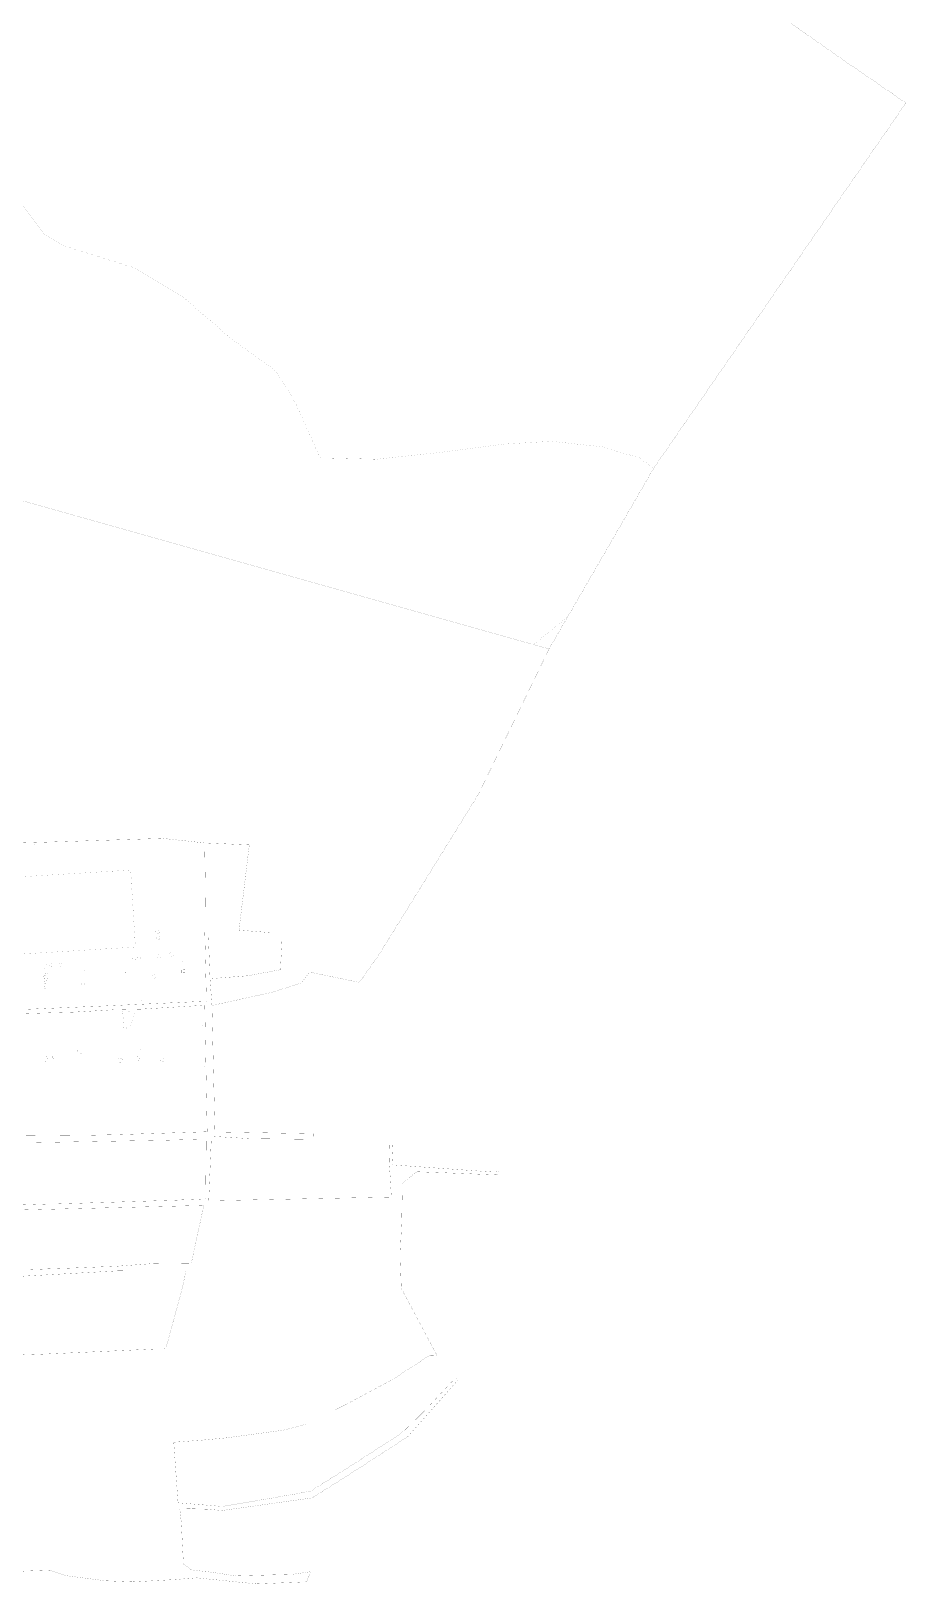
# Model space of a CAD drawing. Header units: millimetres. Extents: x 1265826 to 1360210, y 383897 to 506623.
# Drawn here: x 1314700 to 1316357, y 485590 to 488529 of the extents above; entities that cross this region are included whole.
import ezdxf

# ---------------------------------------------------------------- set-up
doc = ezdxf.new("R2010")
doc.units = ezdxf.units.MM
doc.layers.add('14', color=7, linetype='Continuous')

msp = doc.modelspace()

# ---------------------------------------------------------------- linework, layer by layer
at = {"layer": '14', "color": 12, "const_width": 0.17, "flags": 128}
for points in [[(1314307.7, 488668.5), (1314331.4, 488316.2), (1314374, 487743.1), (1314375.2, 487726.8), (1314386.1, 487723.7), (1315681.1, 487359.5), (1315689, 487373.2), (1315723.7, 487433), (1315879.2, 487701.5), (1315881.6, 487705), (1315913.9, 487751.8), (1316356.9, 488392.8)], [(1316356.9, 488392.8), (1316241, 488472.3), (1316168.8, 488522.8), (1315963.4, 488662.7)], [(1314631.7, 486990.8), (1314949.6, 487001), (1315028.8, 486992.4), (1315113.4, 486988.7), (1315093.9, 486827.4), (1315156.4, 486822.4), (1315156.2, 486810), (1315175.3, 486810), (1315172.4, 486752.4), (1315110.3, 486741), (1315039, 486735.5), (1315042.6, 486684.7), (1315156.7, 486709.8), (1315211, 486727.1), (1315228.1, 486747.8), (1315321.9, 486728.4), (1315359.1, 486781.2), (1315547.3, 487084.5), (1315681.1, 487359.5), (1314386.1, 487723.7)], [(1315029.2, 486818.8), (1315030.1, 486912.8), (1315028.8, 486992.4), (1314949.6, 487001), (1314631.7, 486990.8), (1314549.8, 486982.3), (1314553.7, 486880.6), (1314558.1, 486710.4), (1314464, 486705.7), (1314438.4, 486701.5), (1314439.9, 486673.7), (1314465.5, 486672.3), (1314511.6, 486672.6), (1314576.9, 486675), (1314652.1, 486675.9), (1314839.4, 486683.9), (1315032.2, 486692.9), (1315029.2, 486818.8)], [(1314681.5, 485614.1), (1314735.8, 485616.1), (1314766.6, 485605.7), (1314839.9, 485596.1), (1314892.1, 485593.9), (1314970.9, 485598.2), (1315014, 485601.6), (1315126.6, 485590.1), (1315221.7, 485594), (1315229.5, 485613.2), (1315196, 485608.3), (1315088.4, 485605.2), (1315041.3, 485612.3), (1315003.7, 485616.7), (1314988.7, 485627.6), (1314984.6, 485706.3), (1314981.8, 485731.8), (1315003.3, 485732.3), (1315034, 485731.5), (1315062, 485729), (1315232.3, 485752.9), (1315299.9, 485795.4), (1315413.1, 485868.5), (1315508.4, 485975.7), (1315504.5, 485980.6), (1315451.1, 485923.8), (1315434.3, 485906.7), (1315405.8, 485879.1), (1315393.3, 485870.2), (1315355.1, 485845.2), (1315291.8, 485804.7), (1315229.8, 485765.9), (1315200.6, 485760.3), (1315125.9, 485747.3), (1315062.2, 485736.7), (1315054.8, 485737.3), (1314978.4, 485743.6), (1314970.3, 485858.2), (1315022.9, 485862.1), (1315069.9, 485866.5), (1315178.5, 485881.1), (1315221.1, 485892.3), (1315298.8, 485931), (1315384, 485976.5), (1315454.8, 486022.5), (1315469.1, 486022.1), (1315401.2, 486149.4), (1315399.2, 486211.5), (1315402.1, 486279.8), (1315403.4, 486348.4), (1315430.4, 486370.1), (1315482.8, 486368.2), (1315584.1, 486364.1), (1315584.7, 486370.5), (1315577.6, 486369.4), (1315383.5, 486383.2), (1315385.7, 486429.5), (1315379.2, 486429.5), (1315378.2, 486390.2), (1315380.2, 486360.6), (1315382.4, 486322.2), (1315036.6, 486315.2), (1315041.6, 486437.2), (1315116.3, 486432.7), (1315236, 486431.5), (1315235.8, 486434), (1315235.5, 486442.1), (1315048.3, 486445.5), (1315042.6, 486684.7), (1315039, 486735.5), (1315035.8, 486818.7), (1315029.2, 486818.8), (1315032.2, 486692.9), (1314839.4, 486683.9), (1314652.1, 486675.9)], [(1314440.4, 486662), (1314782.5, 486672.3), (1314858.8, 486676.8), (1314908.4, 486677.9), (1315029.1, 486685.2), (1315033.6, 486445.8), (1314858, 486440.2), (1314806, 486439.1), (1314750.4, 486438.6), (1314689.4, 486438)], [(1314586.8, 486423.2), (1314951.3, 486429.7), (1315031.8, 486431.7), (1315030.7, 486318.8), (1315011, 486317.8), (1314994.8, 486317.2), (1314987.2, 486317), (1314976.6, 486316.4), (1314751.4, 486309.3), (1314731, 486309), (1314558.8, 486303.1)], [(1314460, 486292.3), (1315027.3, 486306.4), (1315016.4, 486256.4), (1315016, 486255.1), (1315003.5, 486196.6), (1314989.2, 486196.5), (1314969.8, 486196.8), (1314933.2, 486196.5), (1314858.3, 486191), (1314852.8, 486190.9), (1314851.6, 486190.8), (1314845.2, 486190.6), (1314777.9, 486187.9), (1314728.6, 486186.2), (1314727.6, 486186.2), (1314720.9, 486185.8), (1314689.2, 486184.7)], [(1314473.2, 486160.6), (1314864.9, 486182.6), (1314917.4, 486183.1), (1314993.6, 486182.9), (1314986, 486148), (1314975.2, 486108.4), (1314973.9, 486104), (1314973, 486100.3), (1314962.4, 486061.7), (1314962.7, 486061.4), (1314956.1, 486039), (1314951.2, 486034.9), (1314939, 486034.8), (1314732.9, 486025.4), (1314713.4, 486024.6), (1314552.4, 486019.1)]]:
    msp.add_lwpolyline(points, dxfattribs=at)
at = {"layer": '14', "color": 7, "const_width": 0.08, "flags": 128}
for points in [[(1314368.7, 487728.6), (1315651.6, 487367.8), (1315716.3, 487420.2), (1315879.2, 487701.5), (1315851.9, 487721.2), (1315781.6, 487742.1), (1315685.2, 487752.5), (1315596.6, 487747.3), (1315476.8, 487731.7), (1315354.4, 487718.6), (1315247.6, 487721.2), (1315200.7, 487825.4), (1315164.3, 487885.3), (1315080.9, 487945.2), (1314987.2, 488026), (1314896, 488080.7), (1314763.2, 488122.3), (1314724.1, 488145.8), (1314685, 488197.9)], [(1314706.9, 486990.3), (1314706.8, 486990.3), (1314706.7, 486990.3), (1314706.6, 486990.2), (1314706.6, 486990.1), (1314706.7, 486990), (1314706.8, 486990), (1314706.9, 486990), (1314707, 486990.1), (1314707, 486990.2), (1314706.9, 486990.3)], [(1314756.4, 486991.9), (1314756.3, 486991.9), (1314756.2, 486991.9), (1314756.2, 486991.8), (1314756.2, 486991.7), (1314756.2, 486991.6), (1314756.3, 486991.6), (1314756.4, 486991.6), (1314756.5, 486991.7), (1314756.5, 486991.8), (1314756.4, 486991.9)], [(1314807.1, 486993.5), (1314807, 486993.5), (1314806.9, 486993.5), (1314806.9, 486993.4), (1314806.9, 486993.3), (1314806.9, 486993.2), (1314807, 486993.2), (1314807.1, 486993.2), (1314807.2, 486993.3), (1314807.2, 486993.4), (1314807.1, 486993.5)], [(1314857.5, 486995.2), (1314857.4, 486995.2), (1314857.3, 486995.2), (1314857.3, 486995.1), (1314857.3, 486995), (1314857.3, 486994.9), (1314857.4, 486994.9), (1314857.5, 486994.9), (1314857.6, 486995), (1314857.6, 486995.1), (1314857.5, 486995.2)], [(1314909.1, 486996.7), (1314909, 486996.7), (1314908.9, 486996.7), (1314908.8, 486996.6), (1314908.8, 486996.5), (1314908.9, 486996.4), (1314909, 486996.4), (1314909.1, 486996.4), (1314909.1, 486996.5), (1314909.1, 486996.6), (1314909.1, 486996.7)], [(1314960.1, 486998.4), (1314960.1, 486998.5), (1314959.9, 486998.4), (1314959.9, 486998.3), (1314959.9, 486998.2), (1314959.9, 486998.2), (1314960.1, 486998.1), (1314960.1, 486998.2), (1314960.2, 486998.2), (1314960.2, 486998.3), (1314960.1, 486998.4)], [(1315009, 487000), (1315008.9, 487000.1), (1315008.8, 487000), (1315008.8, 486999.9), (1315008.8, 486999.8), (1315008.8, 486999.8), (1315008.9, 486999.7), (1315009, 486999.8), (1315009.1, 486999.8), (1315009.1, 486999.9), (1315009, 487000)], [(1314649.2, 486926.4), (1314658.1, 486780.7), (1314897.7, 486795.4), (1314888.7, 486941.1), (1314649.2, 486926.4)], [(1314936.3, 486825.6), (1314936.9, 486820.6), (1314942.8, 486821.3), (1314942.3, 486826.2), (1314936.3, 486825.6)], [(1314943.6, 486814.8), (1314936.8, 486814.1), (1314937.3, 486809.7), (1314944.1, 486810.5), (1314943.6, 486814.8)], [(1314892.5, 486778.9), (1314892.9, 486772.2), (1314898.4, 486772.5), (1314898, 486779.1), (1314892.5, 486778.9)], [(1314902, 486779.5), (1314902.4, 486772.8), (1314907.4, 486773), (1314907, 486779.8), (1314902, 486779.5)], [(1314945.8, 486775.5), (1314945.2, 486782.3), (1314939.6, 486781.8), (1314940.1, 486775), (1314945.8, 486775.5)], [(1314962.7, 486784.9), (1314963.4, 486777.3), (1314969.4, 486777.9), (1314968.6, 486785.5), (1314962.7, 486784.9)], [(1314987.8, 486768.9), (1314987.6, 486769), (1314987.5, 486768.9), (1314987.4, 486768.8), (1314987.4, 486768.7), (1314987.5, 486768.6), (1314987.6, 486768.5), (1314987.8, 486768.6), (1314987.9, 486768.7), (1314987.9, 486768.8), (1314987.8, 486768.9)], [(1314731.2, 486746.2), (1314723.9, 486745.7), (1314724.2, 486740.8), (1314731.5, 486741.2), (1314731.2, 486746.2)], [(1314724.2, 486740.8), (1314724.5, 486735.8), (1314731.8, 486736.2), (1314731.5, 486741.2), (1314724.2, 486740.8)], [(1314730.5, 486755.8), (1314729.9, 486762.9), (1314725.6, 486762.5), (1314726.1, 486755.4), (1314730.5, 486755.8)], [(1314738.9, 486756.5), (1314738.3, 486763.6), (1314734.1, 486763.3), (1314734.7, 486756.1), (1314738.9, 486756.5)], [(1314753.9, 486764.9), (1314754.5, 486757.8), (1314758.8, 486758.1), (1314758.2, 486765.3), (1314753.9, 486764.9)], [(1314794.6, 486751.2), (1314800.6, 486751.4), (1314800.4, 486756.4), (1314794.4, 486756.2), (1314794.6, 486751.2)], [(1314872.1, 486751.8), (1314872.4, 486743.8), (1314878.4, 486743.8), (1314878.1, 486751.8), (1314872.1, 486751.8)], [(1314930.6, 486742.4), (1314931.2, 486736.3), (1314935.2, 486736.7), (1314934.6, 486742.8), (1314930.6, 486742.4)], [(1314985.8, 486766), (1314982.5, 486765.9), (1314982.6, 486763.8), (1314985.9, 486763.9), (1314985.8, 486766)], [(1314991.6, 486746.6), (1314991.5, 486751.8), (1314985, 486751.7), (1314985, 486746.5), (1314991.6, 486746.6)], [(1314991.6, 486746.6), (1314985, 486746.5), (1314985.1, 486741.2), (1314991.7, 486741.3), (1314991.6, 486746.6)], [(1314985.4, 486756.8), (1314985.5, 486752.8), (1314991.5, 486752.9), (1314991.4, 486756.9), (1314985.4, 486756.8)], [(1315023.5, 486757.2), (1315023.4, 486757.3), (1315023.3, 486757.2), (1315023.3, 486757.2), (1315023.3, 486757.1), (1315023.3, 486757), (1315023.4, 486756.9), (1315023.5, 486757), (1315023.6, 486757.1), (1315023.6, 486757.2), (1315023.5, 486757.2)], [(1314724.5, 486735.8), (1314724.8, 486731.2), (1314732.1, 486731.6), (1314731.8, 486736.2), (1314724.5, 486735.8)], [(1314732.1, 486731.6), (1314724.8, 486731.2), (1314725.1, 486726.3), (1314732.4, 486726.7), (1314732.1, 486731.6)], [(1314732.7, 486721.9), (1314725.5, 486721.4), (1314725.8, 486716.9), (1314733, 486717.4), (1314732.7, 486721.9)], [(1314795.6, 486724.7), (1314801.9, 486725), (1314801.6, 486729.9), (1314795.4, 486729.6), (1314795.6, 486724.7)], [(1314742.4, 486684.8), (1314742.3, 486684.8), (1314742.2, 486684.8), (1314742.1, 486684.7), (1314742.1, 486684.6), (1314742.2, 486684.5), (1314742.3, 486684.5), (1314742.4, 486684.5), (1314742.4, 486684.6), (1314742.4, 486684.7), (1314742.4, 486684.8)], [(1314787.3, 486687.3), (1314787.2, 486687.3), (1314787.1, 486687.3), (1314787, 486687.2), (1314787, 486687.1), (1314787.1, 486687), (1314787.2, 486687), (1314787.3, 486687), (1314787.3, 486687.1), (1314787.3, 486687.2), (1314787.3, 486687.3)], [(1314834.3, 486689.7), (1314834.2, 486689.7), (1314834.1, 486689.7), (1314834.1, 486689.6), (1314834.1, 486689.5), (1314834.1, 486689.4), (1314834.2, 486689.4), (1314834.3, 486689.4), (1314834.4, 486689.5), (1314834.4, 486689.6), (1314834.3, 486689.7)], [(1314875.2, 486691.9), (1314875.1, 486692), (1314875, 486691.9), (1314874.9, 486691.8), (1314874.9, 486691.8), (1314875, 486691.7), (1314875.1, 486691.6), (1314875.2, 486691.7), (1314875.3, 486691.8), (1314875.3, 486691.8), (1314875.2, 486691.9)], [(1314908.9, 486694.2), (1314908.8, 486694.2), (1314908.6, 486694.2), (1314908.6, 486694), (1314908.6, 486693.9), (1314908.6, 486693.8), (1314908.8, 486693.7), (1314908.9, 486693.8), (1314909, 486693.9), (1314909, 486694), (1314908.9, 486694.2)], [(1314770.4, 486667), (1314770.3, 486667), (1314770.2, 486667), (1314770.2, 486666.9), (1314770.2, 486666.8), (1314770.2, 486666.7), (1314770.3, 486666.7), (1314770.4, 486666.7), (1314770.5, 486666.8), (1314770.5, 486666.9), (1314770.4, 486667)], [(1314804, 486669.2), (1314803.9, 486669.3), (1314803.7, 486669.2), (1314803.6, 486669.1), (1314803.6, 486669), (1314803.7, 486668.8), (1314803.9, 486668.8), (1314804, 486668.8), (1314804.1, 486669), (1314804.1, 486669.1), (1314804, 486669.2)], [(1314873.6, 486673.4), (1314875.8, 486642.6), (1314887.4, 486643.7), (1314894.2, 486659.7), (1314895.9, 486674.6), (1314873.6, 486673.4)], [(1314881.7, 486641.8), (1314881.6, 486641.9), (1314881.4, 486641.8), (1314881.4, 486641.7), (1314881.4, 486641.6), (1314881.4, 486641.5), (1314881.6, 486641.4), (1314881.7, 486641.5), (1314881.8, 486641.6), (1314881.8, 486641.7), (1314881.7, 486641.8)], [(1314917.1, 486642.9), (1314917, 486642.9), (1314916.9, 486642.9), (1314916.9, 486642.8), (1314916.9, 486642.7), (1314916.9, 486642.6), (1314917, 486642.6), (1314917.1, 486642.6), (1314917.2, 486642.7), (1314917.2, 486642.8), (1314917.1, 486642.9)], [(1314921.5, 486628.5), (1314921.4, 486628.5), (1314921.3, 486628.5), (1314921.2, 486628.4), (1314921.2, 486628.3), (1314921.3, 486628.2), (1314921.4, 486628.2), (1314921.5, 486628.2), (1314921.5, 486628.3), (1314921.5, 486628.4), (1314921.5, 486628.5)], [(1314956.4, 486644.3), (1314956.4, 486644.3), (1314956.2, 486644.3), (1314956.2, 486644.2), (1314956.2, 486644.1), (1314956.2, 486644), (1314956.4, 486644), (1314956.4, 486644), (1314956.5, 486644.1), (1314956.5, 486644.2), (1314956.4, 486644.3)], [(1315000.2, 486646.4), (1315000.1, 486646.4), (1315000, 486646.4), (1314999.9, 486646.3), (1314999.9, 486646.2), (1315000, 486646.1), (1315000.1, 486646.1), (1315000.2, 486646.1), (1315000.3, 486646.2), (1315000.3, 486646.3), (1315000.2, 486646.4)], [(1315024.4, 486646.5), (1315024.3, 486646.6), (1315024.1, 486646.5), (1315024.1, 486646.4), (1315024.1, 486646.3), (1315024.1, 486646.2), (1315024.3, 486646.1), (1315024.4, 486646.2), (1315024.5, 486646.3), (1315024.5, 486646.4), (1315024.4, 486646.5)], [(1314788.9, 486594.2), (1314795.4, 486594.6), (1314795.1, 486600), (1314788.6, 486599.6), (1314788.9, 486594.2)], [(1314907.3, 486602.5), (1314907.1, 486602.5), (1314907, 486602.5), (1314906.9, 486602.4), (1314906.9, 486602.2), (1314907, 486602.1), (1314907.1, 486602.1), (1314907.3, 486602.1), (1314907.4, 486602.2), (1314907.4, 486602.4), (1314907.3, 486602.5)], [(1315027.1, 486608.5), (1315026.9, 486608.6), (1315026.8, 486608.5), (1315026.7, 486608.4), (1315026.7, 486608.3), (1315026.8, 486608.2), (1315026.9, 486608.1), (1315027.1, 486608.2), (1315027.2, 486608.3), (1315027.2, 486608.4), (1315027.1, 486608.5)], [(1314726.8, 486588.1), (1314727.2, 486582.2), (1314727.3, 486579.4), (1314732.1, 486579.7), (1314731.9, 486582.5), (1314731.6, 486588.4), (1314726.8, 486588.1)], [(1314739.9, 486588.8), (1314740.3, 486582.8), (1314743.3, 486583), (1314742.9, 486589), (1314739.9, 486588.8)], [(1314866.3, 486584), (1314867, 486576), (1314874.4, 486576.7), (1314873.6, 486584.8), (1314866.3, 486584)], [(1314900.4, 486587.5), (1314900.8, 486580.5), (1314905.6, 486580.8), (1314905.2, 486587.8), (1314900.4, 486587.5)], [(1314924.9, 486574.8), (1314924.8, 486574.9), (1314924.7, 486574.8), (1314924.6, 486574.8), (1314924.6, 486574.7), (1314924.7, 486574.6), (1314924.8, 486574.5), (1314924.9, 486574.6), (1314924.9, 486574.7), (1314924.9, 486574.8), (1314924.9, 486574.8)], [(1314950.9, 486578.3), (1314950.4, 486585.1), (1314945.5, 486584.7), (1314946.1, 486577.9), (1314950.9, 486578.3)], [(1315027.9, 486569.6), (1315027.8, 486569.7), (1315027.7, 486569.6), (1315027.6, 486569.5), (1315027.6, 486569.4), (1315027.7, 486569.3), (1315027.8, 486569.3), (1315027.9, 486569.3), (1315027.9, 486569.4), (1315027.9, 486569.5), (1315027.9, 486569.6)]]:
    msp.add_lwpolyline(points, dxfattribs=at)

doc.saveas('drawing.dxf')
